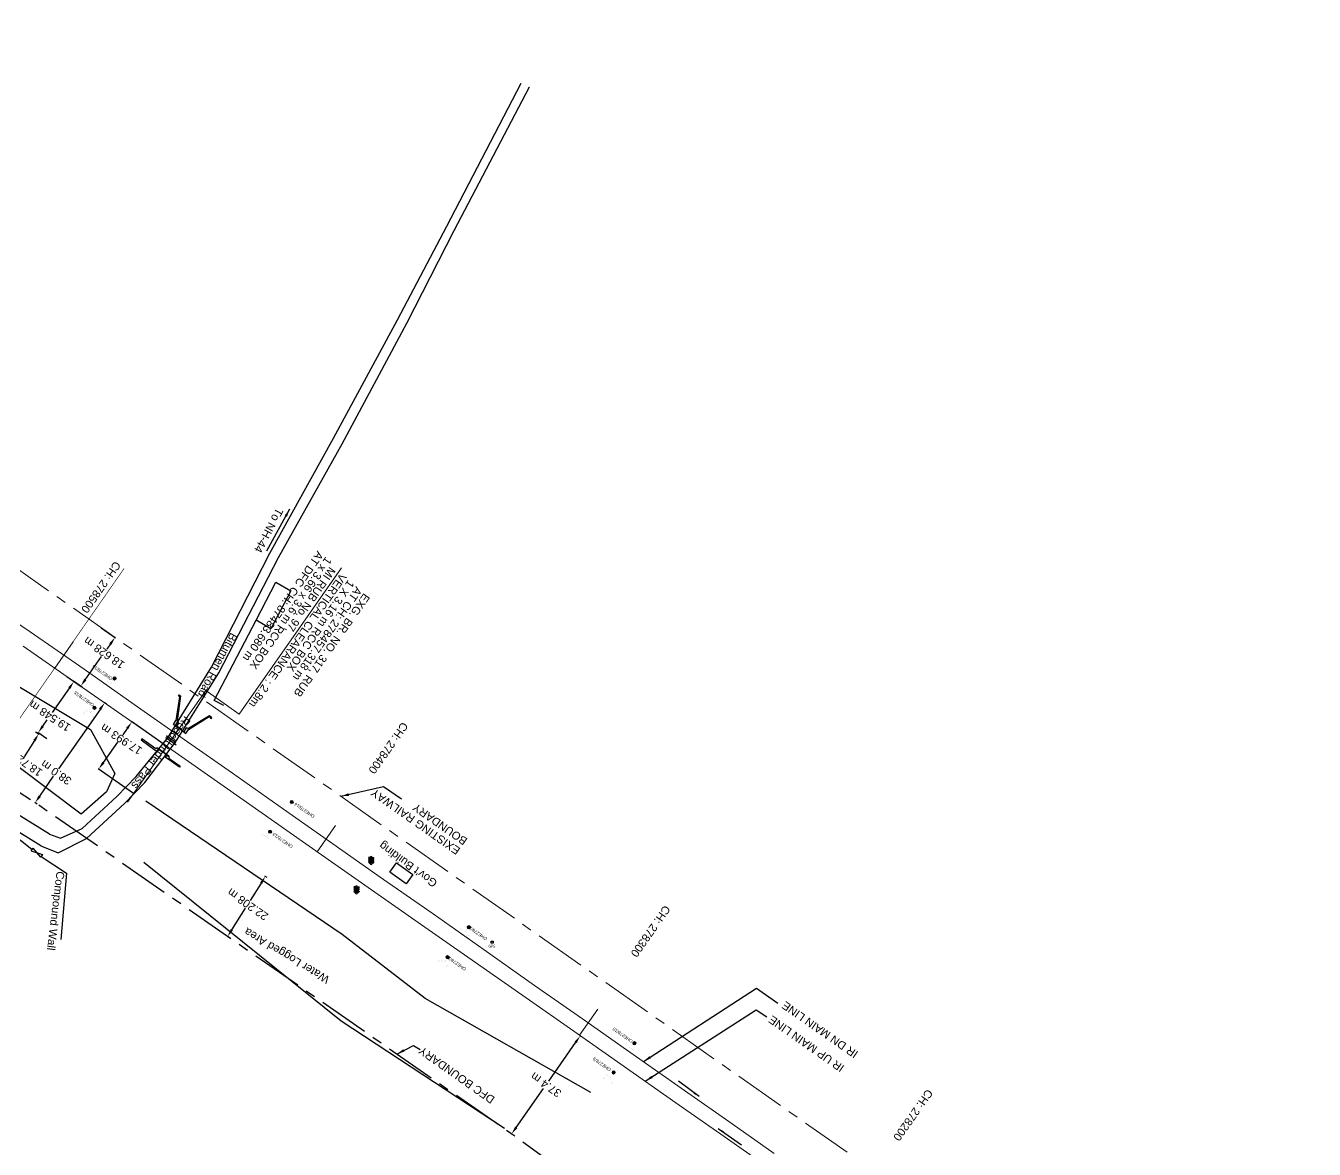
# Model space of a CAD drawing. Header units: metres. Extents: x 646303 to 662875, y 3366650 to 3378730.
# Drawn here: x 662169.5 to 662571.8, y 3367010.6 to 3367361.3 of the extents above; entities that cross this region are included whole.
import ezdxf
from ezdxf.enums import TextEntityAlignment as Align

# ---------------------------------------------------------------- set-up
doc = ezdxf.new("R2010")
doc.units = ezdxf.units.M
doc.header["$MEASUREMENT"] = 0
doc.header["$PDMODE"] = 3
doc.header["$PDSIZE"] = 0.5
doc.linetypes.add('CENTER', pattern=[50.8, 31.75, -6.35, 6.35, -6.35])
doc.linetypes.add('PHANTOM2', pattern=[1.25, 0.625, -0.125, 0.125, -0.125, 0.125, -0.125])
for name, color, linetype, lineweight in [('BOUNDARY DIMENTION', 10, 'Continuous', 0), ('Existing Chainage', 7, 'Continuous', 0), ('Existing IR Track', 143, 'Continuous', 0), ('Existing Railway Boundary', 7, 'CENTER', 0), ('flow direction', 7, 'Continuous', 0), ('LC DETAILS IN PLAN', 7, 'Continuous', 0), ('OHE MAST', 8, 'Continuous', 0), ('OHE MAST TEXT', 8, 'Continuous', 0)]:
    doc.layers.add(name, color=color, linetype=linetype, lineweight=lineweight)
for name, color, linetype in [('COMMERCIAL_BLD_PUC', 251, 'Continuous'), ('COMPOUND_WALL', 251, 'Continuous'), ('DFCC Boundary', 6, 'CENTER'), ('Dimension', 10, 'Continuous'), ('Gate', 251, 'Continuous'), ('GOVT_BUILDING', 251, 'Continuous'), ('GPS', 251, 'Continuous'), ('MATCH LINE', 7, 'Continuous'), ('PIER_OR_ABUTMENT', 7, 'Continuous'), ('Side Details', 251, 'Continuous'), ('SIGNAL_POST', 8, 'Continuous'), ('SUB_ROAD_EDGE', 34, 'Continuous'), ('TOPO_GATE', 251, 'Continuous'), ('TOPO_TEXT', 251, 'Continuous'), ('WATER_LOGGED_AREA', 5, 'Continuous'), ('WING_WALL', 7, 'Continuous')]:
    doc.layers.add(name, color=color, linetype=linetype)
doc.styles.get("Standard").update_dxf_attribs({"font": 'arial.ttf'})
doc.styles.add('street name', font='tahoma.ttf', dxfattribs={"height": 2})
doc.styles.add('Style-Arial', font='arial.ttf')
doc.dimstyles.new('DIM', dxfattribs={"dimtxt": 2.5, "dimasz": 2.5, "dimexe": 0.18, "dimexo": 0.0625, "dimgap": 0.09, "dimtad": 0, "dimtih": 1, "dimtoh": 1, "dimdec": 3, "dimzin": 0, "dimdsep": 46, "dimtxsty": 'Standard', "dimcen": 0.09, "dimadec": 0, "dimazin": 0, "dimtfac": 1, "dimtdec": 3, "dimtofl": 0, "dimtmove": 0, "dimatfit": 3, "dimfxl": 1, "dimtolj": 1, "dimtzin": 0, "dimarcsym": 0})
doc.dimstyles.new('ISO-25', dxfattribs={"dimtxt": 2.5, "dimasz": 2.5, "dimexe": 1.25, "dimexo": 0.625, "dimtad": 1, "dimtxsty": 'Standard', "dimcen": 2.5, "dimadec": 0, "dimazin": 0, "dimtfac": 1, "dimtmove": 0, "dimatfit": 3, "dimfxl": 1, "dimarcsym": 0})

# ---------------------------------------------------------------- blocks, each defined once
blk = doc.blocks.new('GT')
at = {"layer": 'Gate'}
for p, q in [((-0.5, -0.5), (-0.5, 0.5)), ((-0.5, 0.5), (0.5, -0.5)), ((0.5, 0.5), (0.5, -0.5))]:
    blk.add_line(p, q, dxfattribs=at)
blk.add_lwpolyline([(0.5, 0.5), (-0.5, -0.5)], dxfattribs=at)
blk = doc.blocks.new('SIG')
for color, points in [(1, [(-0.22, 0.42, 0.180295), (-0.01, 0.33, -0.00255), (0.01, 0.33, -0.00255), (0.02, 0.33, 0.180295), (0.23, 0.42, -0.002654), (0.25, 0.44, 0.184495), (0.33, 0.65, 1.000001), (-0.32, 0.65, 0.184495), (-0.24, 0.44, -0.002654)]), (2, [(0.23, -0.23, -0.002654), (0.25, -0.21, 0.184495), (0.33, 0.01, 1.000001), (-0.32, 0.01, 0.184495), (-0.24, -0.21, -0.002654), (-0.22, -0.23, 0.180295), (-0.01, -0.32, -0.00255), (0.01, -0.32, -0.00255), (0.02, -0.32, 0.180295)]), (3, [(0.23, -0.88, -0.002654), (0.25, -0.86, 0.184495), (0.33, -0.64, 1.000001), (-0.32, -0.64, 0.184495), (-0.24, -0.86, -0.002654), (-0.22, -0.88, 0.395599)])]:
    blk.add_hatch(color=color).paths.add_polyline_path(points)
for p, q in [((-0.31, 0.98), (-0.32, -0.9)), ((0.33, -0.9), (0.32, 0.98))]:
    blk.add_line(p, q)
for points in [[(-0.31, 0.98), (-0.81, 0.98, 0.198758), (-0.42, 0.41, 0.003814), (-0.31, 0.39, 0.003814)], [(-0.31, 0.33), (-0.81, 0.33, 0.198758), (-0.42, -0.23, 0.003727), (-0.32, -0.26, 0.003727)], [(0.32, 0.98), (0.82, 0.98, -0.198758), (0.44, 0.41, -0.003814), (0.32, 0.39, -0.003814)], [(0.32, 0.33), (0.82, 0.33, -0.198758), (0.44, -0.23, -0.003727), (0.33, -0.26, -0.003727)], [(-0.32, -0.32), (-0.81, -0.32, 0.198758), (-0.42, -0.88, 0.003639), (-0.32, -0.9)], [(0.33, -0.32), (0.82, -0.32, -0.198758), (0.44, -0.88, -0.003639), (0.33, -0.9)]]:
    blk.add_lwpolyline(points, format="xyb")
for centre, radius, start, end in [((0.01, 0.91), 0.324, 12.4049, 167.5951), ((0.01, 0.81), 0.357, 27.7578, 152.2422), ((0.01, -0.9), 0.324, 181.4572, 358.5428)]:
    blk.add_arc(centre, radius, start, end)
blk = doc.blocks.new('GPS')
at = {"const_width": 0.0279}
blk.add_lwpolyline([(0.56, -0.56), (-0.56, -0.56), (-0.56, 0.56), (0.56, 0.56)], close=True, dxfattribs=at)
blk.add_lwpolyline([(0.33, -0.33), (-0.33, -0.33), (-0.33, 0.33), (0.33, 0.33)], close=True)
at = {"style": 'street name'}
blk.add_text('GPS', height=0.868, dxfattribs=at).set_placement((-1.16, -1.69, -111.29))
blk = doc.blocks.new('OHE MAST')
h = blk.add_hatch(color=256)
edge = h.paths.add_edge_path()
edge.add_arc((0, 0), 0.514, 0, 360)
at = {"const_width": 0.01, "flags": 128}
for points in [[(1.5, 3.5), (1.5, 2), (-1.5, 2), (-1.5, 3.5)], [(0, 2), (0, 0)]]:
    blk.add_lwpolyline(points, dxfattribs=at)
blk.add_circle((0, 0), 0.514)
blk = doc.blocks.new('*D1574')
at = {"layer": 'Defpoints', "color": 0, "transparency": 16777216}
for p in [(662202.6, 3367144.02), (662213.52, 3367136.37), (662203.19, 3367121.64)]:
    blk.add_point(p, dxfattribs=at)
at = {"layer": 'Dimension', "color": 0, "lineweight": -2, "transparency": 16777216}
for p, q in [((662213.47, 3367136.41), (662202.45, 3367144.12)), ((662201.17, 3367141.97), (662199.75, 3367139.95)), ((662193.71, 3367131.33), (662198.18, 3367137.71)), ((662203.14, 3367121.67), (662192.13, 3367129.39))]:
    blk.add_line(p, q, dxfattribs=at)
at = {"layer": 'Dimension', "color": 0, "transparency": 16777216}
for points in [[(662200.82, 3367142.21), (662201.51, 3367141.73), (662202.6, 3367144.02)], [(662193.37, 3367131.57), (662194.05, 3367131.09), (662192.28, 3367129.28)]]:
    blk.add_solid(points, dxfattribs=at)
at = {"layer": 'Dimension', "color": 0, "lineweight": 0, "transparency": 16777216, "insert": (662199.34, 3367138.59), "char_height": 2.5, "attachment_point": 5, "rotation": 147}
blk.add_mtext('\\A1;17.993 m', dxfattribs=at)
blk = doc.blocks.new('*D1576')
at = {"layer": 'Defpoints', "color": 0, "transparency": 16777216}
for p in [(662184.52, 3367156.63), (662187.24, 3367154.73), (662176.07, 3367138.69)]:
    blk.add_point(p, dxfattribs=at)
at = {"layer": 'Dimension', "color": 0, "lineweight": -2, "transparency": 16777216}
for p, q in [((662187.19, 3367154.77), (662184.37, 3367156.73)), ((662183.09, 3367154.58), (662177.77, 3367146.94)), ((662174.77, 3367142.64), (662176.2, 3367144.69)), ((662176.01, 3367138.73), (662173.2, 3367140.69))]:
    blk.add_line(p, q, dxfattribs=at)
at = {"layer": 'Dimension', "color": 0, "transparency": 16777216}
for points in [[(662182.75, 3367154.81), (662183.43, 3367154.34), (662184.52, 3367156.63)], [(662174.43, 3367142.88), (662175.12, 3367142.4), (662173.34, 3367140.59)]]:
    blk.add_solid(points, dxfattribs=at)
at = {"layer": 'Dimension', "color": 0, "lineweight": 0, "transparency": 16777216, "insert": (662176.99, 3367145.82), "char_height": 2.5, "attachment_point": 5, "rotation": 147}
blk.add_mtext('\\A1;19.548 m', dxfattribs=at)
blk = doc.blocks.new('*D1735')
at = {"layer": 'Defpoints', "color": 0, "linetype": 'ByBlock', "ltscale": 0.5, "transparency": 16777216}
for p in [(662192.97, 3367173.44), (662197.35, 3367170.37), (662182.26, 3367158.21)]:
    blk.add_point(p, dxfattribs=at)
at = {"layer": 'Existing Railway Boundary', "color": 0, "linetype": 'ByBlock', "lineweight": -2, "ltscale": 0.5, "transparency": 16777216}
for p, q in [((662193.02, 3367173.41), (662197.5, 3367170.26)), ((662195.91, 3367168.32), (662194.75, 3367166.67)), ((662188.07, 3367157.17), (662193.18, 3367164.43)), ((662182.31, 3367158.17), (662186.78, 3367155.02))]:
    blk.add_line(p, q, dxfattribs=at)
at = {"layer": 'Existing Railway Boundary', "color": 0, "linetype": 'ByBlock', "ltscale": 0.5, "transparency": 16777216}
for points in [[(662195.57, 3367168.56), (662196.25, 3367168.08), (662197.35, 3367170.37)], [(662187.73, 3367157.41), (662188.41, 3367156.93), (662186.63, 3367155.13)]]:
    blk.add_solid(points, dxfattribs=at)
at = {"layer": 'Existing Railway Boundary', "color": 0, "linetype": 'ByBlock', "ltscale": 0.5, "transparency": 16777216, "insert": (662193.96, 3367165.55), "char_height": 2.5, "attachment_point": 5, "rotation": 145}
blk.add_mtext('\\A1;18.628 m', dxfattribs=at)
blk = doc.blocks.new('*D1461')
at = {"layer": 'BOUNDARY DIMENTION', "color": 0, "lineweight": -2, "transparency": 16777216}
for p, q in [((662244.85, 3367095.44), (662244.16, 3367095.87)), ((662242.98, 3367093.66), (662239.54, 3367088.19)), ((662233.82, 3367079.1), (662238.08, 3367085.88)), ((662233.03, 3367076.64), (662232.33, 3367077.07))]:
    blk.add_line(p, q, dxfattribs=at)
at = {"layer": 'BOUNDARY DIMENTION', "color": 0, "transparency": 16777216}
for points in [[(662242.62, 3367093.88), (662243.33, 3367093.44), (662244.31, 3367095.78)], [(662233.46, 3367079.32), (662234.17, 3367078.87), (662232.49, 3367076.98)]]:
    blk.add_solid(points, dxfattribs=at)
at = {"layer": 'Defpoints', "color": 0, "linetype": 'Continuous', "ltscale": 0.5, "transparency": 16777216}
for p in [(647418.1, 3377902.15), (647420.31, 3377900.52), (647398.68, 3377871.33)]:
    blk.add_point(p, dxfattribs=at)
at = {"layer": 'Defpoints', "color": 0, "transparency": 16777216}
for p in [(662244.31, 3367095.78), (662244.9, 3367095.41), (662233.08, 3367076.61)]:
    blk.add_point(p, dxfattribs=at)
at = {"layer": 'DFCC Boundary', "color": 0, "linetype": 'Continuous', "lineweight": -2, "ltscale": 0.5, "transparency": 16777216}
for p, q in [((647416.61, 3377900.14), (647413.17, 3377895.5)), ((647420.26, 3377900.55), (647417.96, 3377902.26)), ((647397.96, 3377874.97), (647411.54, 3377893.3)), ((647398.63, 3377871.36), (647396.32, 3377873.07))]:
    blk.add_line(p, q, dxfattribs=at)
at = {"layer": 'DFCC Boundary', "color": 0, "linetype": 'Continuous', "ltscale": 0.5, "transparency": 16777216}
for points in [[(647416.28, 3377900.39), (647416.95, 3377899.9), (647418.1, 3377902.15)], [(647397.62, 3377875.22), (647398.29, 3377874.72), (647396.47, 3377872.96)]]:
    blk.add_solid(points, dxfattribs=at)
at = {"layer": 'BOUNDARY DIMENTION', "color": 0, "transparency": 16777216, "insert": (662238.81, 3367087.03), "char_height": 2.5, "attachment_point": 5, "rotation": 145}
blk.add_mtext('\\A1;22.208 m', dxfattribs=at)
at = {"layer": 'DFCC Boundary', "color": 0, "linetype": 'Continuous', "ltscale": 0.5, "transparency": 16777216, "insert": (647412.36, 3377894.4), "char_height": 2.5, "attachment_point": 5, "rotation": 145}
blk.add_mtext('\\A1;36.332 m', dxfattribs=at)
blk = doc.blocks.new('*D1462')
at = {"layer": 'BOUNDARY DIMENTION', "color": 0, "lineweight": -2, "transparency": 16777216}
for p, q in [((662549.11, 3366886.35), (662541.43, 3366875.79)), ((662551.8, 3366887.49), (662550.44, 3366888.48)), ((662534.84, 3366866.73), (662539.82, 3366873.58)), ((662534.58, 3366863.83), (662533.22, 3366864.82))]:
    blk.add_line(p, q, dxfattribs=at)
at = {"layer": 'BOUNDARY DIMENTION', "color": 0, "transparency": 16777216}
for points in [[(662548.78, 3366886.6), (662549.45, 3366886.11), (662550.58, 3366888.38)], [(662534.5, 3366866.98), (662535.18, 3366866.49), (662533.37, 3366864.71)]]:
    blk.add_solid(points, dxfattribs=at)
at = {"layer": 'Defpoints', "color": 0, "linetype": 'Continuous', "ltscale": 0.5, "transparency": 16777216}
for p in [(647247.45, 3378028.49), (647249.19, 3378027.21), (647225.93, 3377999.21)]:
    blk.add_point(p, dxfattribs=at)
at = {"layer": 'Defpoints', "color": 0, "transparency": 16777216}
for p in [(662551.85, 3366887.45), (662533.37, 3366864.71), (662534.63, 3366863.79)]:
    blk.add_point(p, dxfattribs=at)
at = {"layer": 'DFCC Boundary', "color": 0, "linetype": 'Continuous', "lineweight": -2, "ltscale": 0.5, "transparency": 16777216}
for p, q in [((647247.5, 3378028.45), (647249.34, 3378027.1)), ((647247.71, 3378025.19), (647242.02, 3378017.45)), ((647229.16, 3377999.94), (647240.4, 3378015.24)), ((647225.98, 3377999.17), (647227.82, 3377997.82))]:
    blk.add_line(p, q, dxfattribs=at)
at = {"layer": 'DFCC Boundary', "color": 0, "linetype": 'Continuous', "ltscale": 0.5, "transparency": 16777216}
for points in [[(647247.37, 3378025.44), (647248.05, 3378024.94), (647249.19, 3378027.21)], [(647228.82, 3378000.19), (647229.49, 3377999.7), (647227.68, 3377997.93)]]:
    blk.add_solid(points, dxfattribs=at)
at = {"layer": 'BOUNDARY DIMENTION', "color": 0, "transparency": 16777216, "insert": (662540.62, 3366874.68), "char_height": 2.5, "attachment_point": 5, "rotation": 145}
blk.add_mtext('\\A1;29.264 m', dxfattribs=at)
at = {"layer": 'DFCC Boundary', "color": 0, "linetype": 'Continuous', "ltscale": 0.5, "transparency": 16777216, "insert": (647241.21, 3378016.35), "char_height": 2.5, "attachment_point": 5, "rotation": 145}
blk.add_mtext('\\A1;36.332 m', dxfattribs=at)
blk = doc.blocks.new('*D1463')
at = {"layer": 'BOUNDARY DIMENTION', "color": 0, "lineweight": -2, "transparency": 16777216}
for p, q in [((662172.51, 3367140.93), (662173.68, 3367140.19)), ((662172.2, 3367138.17), (662169.01, 3367133.1)), ((662164.89, 3367126.55), (662167.55, 3367130.78)), ((662162.55, 3367125.07), (662163.71, 3367124.34))]:
    blk.add_line(p, q, dxfattribs=at)
at = {"layer": 'BOUNDARY DIMENTION', "color": 0, "transparency": 16777216}
for points in [[(662171.85, 3367138.39), (662172.55, 3367137.95), (662173.53, 3367140.29)], [(662164.54, 3367126.77), (662165.24, 3367126.33), (662163.56, 3367124.44)]]:
    blk.add_solid(points, dxfattribs=at)
at = {"layer": 'Defpoints', "color": 0, "linetype": 'Continuous', "ltscale": 0.5, "transparency": 16777216}
for p in [(647211.24, 3378055.28), (647211.52, 3378055.08), (647189.88, 3378025.9)]:
    blk.add_point(p, dxfattribs=at)
at = {"layer": 'Defpoints', "color": 0, "transparency": 16777216}
for p in [(662172.46, 3367140.96), (662173.53, 3367140.29), (662162.49, 3367125.11)]:
    blk.add_point(p, dxfattribs=at)
at = {"layer": 'DFCC Boundary', "color": 0, "linetype": 'Continuous', "lineweight": -2, "ltscale": 0.5, "transparency": 16777216}
for p, q in [((647211.47, 3378055.12), (647211.1, 3378055.39)), ((647209.75, 3378053.28), (647208.18, 3378051.16)), ((647191.09, 3378028.11), (647206.55, 3378048.96)), ((647189.83, 3378025.93), (647189.46, 3378026.21))]:
    blk.add_line(p, q, dxfattribs=at)
at = {"layer": 'DFCC Boundary', "color": 0, "linetype": 'Continuous', "ltscale": 0.5, "transparency": 16777216}
for points in [[(647209.42, 3378053.52), (647210.09, 3378053.03), (647211.24, 3378055.28)], [(647190.76, 3378028.36), (647191.43, 3378027.86), (647189.6, 3378026.1)]]:
    blk.add_solid(points, dxfattribs=at)
at = {"layer": 'BOUNDARY DIMENTION', "color": 0, "transparency": 16777216, "insert": (662168.28, 3367131.94), "char_height": 2.5, "attachment_point": 5, "rotation": 145}
blk.add_mtext('\\A1;18.726 m', dxfattribs=at)
at = {"layer": 'DFCC Boundary', "color": 0, "linetype": 'Continuous', "ltscale": 0.5, "transparency": 16777216, "insert": (647207.37, 3378050.06), "char_height": 2.5, "attachment_point": 5, "rotation": 145}
blk.add_mtext('\\A1;36.332 m', dxfattribs=at)
blk = doc.blocks.new('*D1907')
at = {"layer": 'Defpoints', "color": 0, "linetype": 'Continuous', "ltscale": 0.5, "transparency": 16777216}
for p in [(662194.11, 3367149.95), (662194.79, 3367149.47), (662173.09, 3367118.3)]:
    blk.add_point(p, dxfattribs=at)
at = {"layer": 'DFCC Boundary', "color": 0, "linetype": 'Continuous', "lineweight": -2, "ltscale": 0.5, "transparency": 16777216}
for p, q in [((662192.68, 3367147.89), (662179.75, 3367129.32)), ((662194.74, 3367149.5), (662193.96, 3367150.05)), ((662173.83, 3367120.83), (662178.19, 3367127.08)), ((662173.04, 3367118.33), (662172.26, 3367118.88))]:
    blk.add_line(p, q, dxfattribs=at)
at = {"layer": 'DFCC Boundary', "color": 0, "linetype": 'Continuous', "ltscale": 0.5, "transparency": 16777216}
for points in [[(662192.34, 3367148.13), (662193.02, 3367147.66), (662194.11, 3367149.95)], [(662173.49, 3367121.06), (662174.18, 3367120.59), (662172.41, 3367118.77)]]:
    blk.add_solid(points, dxfattribs=at)
at = {"layer": 'DFCC Boundary', "color": 0, "linetype": 'Continuous', "ltscale": 0.5, "transparency": 16777216, "insert": (662178.97, 3367128.2), "char_height": 2.5, "attachment_point": 5, "rotation": 145}
blk.add_mtext('\\A1;38.0 m', dxfattribs=at)
blk = doc.blocks.new('*D1899')
at = {"layer": 'Defpoints', "color": 0, "linetype": 'Continuous', "ltscale": 0.5, "transparency": 16777216}
for p in [(662342.41, 3367046.17), (662342.63, 3367046.01), (662320.97, 3367015.52)]:
    blk.add_point(p, dxfattribs=at)
at = {"layer": 'DFCC Boundary', "color": 0, "linetype": 'Continuous', "lineweight": -2, "ltscale": 0.5, "transparency": 16777216}
for p, q in [((662341.2, 3367043.96), (662332.71, 3367031.82)), ((662342.46, 3367046.13), (662342.78, 3367045.91)), ((662322.63, 3367017.41), (662331.14, 3367029.58)), ((662321.02, 3367015.49), (662321.34, 3367015.26))]:
    blk.add_line(p, q, dxfattribs=at)
at = {"layer": 'DFCC Boundary', "color": 0, "linetype": 'Continuous', "ltscale": 0.5, "transparency": 16777216}
for points in [[(662340.86, 3367044.2), (662341.54, 3367043.72), (662342.63, 3367046.01)], [(662322.29, 3367017.65), (662322.97, 3367017.17), (662321.2, 3367015.36)]]:
    blk.add_solid(points, dxfattribs=at)
at = {"layer": 'DFCC Boundary', "color": 0, "linetype": 'Continuous', "ltscale": 0.5, "transparency": 16777216, "insert": (662331.93, 3367030.7), "char_height": 2.5, "attachment_point": 5, "rotation": 145}
blk.add_mtext('\\A1;37.4 m', dxfattribs=at)

msp = doc.modelspace()

# ---------------------------------------------------------------- linework, layer by layer
at = {"layer": 'COMMERCIAL_BLD_PUC', "linetype": 'Continuous'}
msp.add_polyline3d([(662245.992, 3367173.1, 267.492), (662241.42, 3367175.718, 266.739), (662247.61, 3367187.606, 266.306), (662252.2285, 3367184.9614, 266.306)], close=True, dxfattribs=at)
at = {"layer": 'COMPOUND_WALL', "linetype": 'Continuous'}
for points in [[(662231.308, 3367149.096, 268.747), (662228.335, 3367150.679, 267.85), (662241.419, 3367175.715, 266.739)], [(662149.009, 3367085.223, 267.091), (662167.768, 3367107.135, 267.537), (662171.466, 3367104.167, 267.284)], [(662174.332, 3367101.96, 267.263), (662182.206, 3367096.749, 267.131), (662180.408, 3367076.025, 266.904)]]:
    msp.add_polyline3d(points, dxfattribs=at)
at = {"layer": 'DFCC Boundary', "ltscale": 0.5, "flags": 128}
msp.add_lwpolyline([(662565.6431, 3366842.0459), (662548.217, 3366854.2838), (662532.9064, 3366864.9999), (662517.5595, 3366875.7415), (662503.9915, 3366885.2805), (662490.4749, 3366894.7833), (662474.3945, 3366906.0736), (662458.24, 3366917.4159), (662441.4584, 3366929.1606), (662424.5366, 3366941.0035), (662407.7649, 3366952.7786), (662401.9048, 3366956.8928), (662320.9687, 3367015.5234), (662173.0911, 3367118.297), (662018.0169, 3367217.942), (662022.9408, 3367225.2355), (661945.6773, 3367280.5926), (661744.5178, 3367412.7853), (661728.4159, 3367389.8783), (661409.5023, 3367613.7762), (661431.3001, 3367645.1669), (661427.7408, 3367647.6718), (661418.8583, 3367653.9104), (661409.9095, 3367660.1956), (661395.2505, 3367670.5394), (661384.8196, 3367677.9127), (661375.1078, 3367684.7268), (661367.5374, 3367690.0517), (661358.0886, 3367696.6907), (661348.6239, 3367703.3322), (661344.5162, 3367706.2202), (661344.9668, 3367706.8618), (661335.3627, 3367713.6144), (661327.3851, 3367719.2077), (661318.2791, 3367725.5812), (661309.8813, 3367731.4842), (661284.4315, 3367749.4044), (661267.3402, 3367761.4491), (661243.4783, 3367778.4888), (661216.7453, 3367741.0546), (661213.241, 3367743.5572), (661195.5836, 3367756.6071), (661177.9702, 3367769.626), (661156.4467, 3367785.8356), (661148.0607, 3367792.1995), (661133.6905, 3367803.0041), (661119.5191, 3367813.6733), (661105.6946, 3367823.9215), (661093.9054, 3367832.6241), (661077.5228, 3367844.5054), (661061.2799, 3367856.285), (661045.32, 3367867.5775), (661029.0726, 3367879.0734), (661013.2584, 3367890.1762), (660997.2782, 3367901.3956), (660980.9788, 3367912.8451), (660964.6327, 3367924.3276), (660947.3461, 3367936.4864), (660930.1333, 3367948.5934), (660912.5707, 3367960.9093), (660894.9306, 3367973.2796), (660877.6422, 3367985.4277), (660860.2634, 3367997.6393), (660842.9781, 3368009.8166), (660825.4983, 3368022.131), (660811.339, 3368032.2028), (660797.4119, 3368042.1094), (660782.5128, 3368052.5993), (660767.4808, 3368063.1827), (660751.0012, 3368074.7254), (660734.3125, 3368086.4147), (660719.3275, 3368096.9585), (660704.3795, 3368107.4761), (660688.7093, 3368118.477), (660672.9397, 3368129.5475), (660655.797, 3368141.5941), (660638.5652, 3368153.7032), (660622.8618, 3368164.7374), (660607.1396, 3368175.7847), (660591.9852, 3368186.3839), (660576.7315, 3368197.0526), (660560.3095, 3368208.6108), (660544.116, 3368220.0082), (660528.3397, 3368231.0748), (660512.5414, 3368242.1568), (660497.4509, 3368252.7533), (660482.4222, 3368263.3065), (660466.968, 3368274.1704), (660451.6169, 3368284.9618), (660435.5277, 3368296.2674), (660419.4587, 3368307.5588), (660403.2343, 3368318.9753), (660387.0692, 3368330.3501), (660371.9016, 3368340.9863), (660362.0092, 3368347.9233), (660341.7308, 3368362.192), (660326.8725, 3368372.6492), (660312.0627, 3368383.0453), (660297.0115, 3368393.6109), (660281.2321, 3368404.7091), (660265.4328, 3368415.8212), (660253.8818, 3368423.9326), (660242.0763, 3368432.2231), (660226.6332, 3368443.1155), (660211.0272, 3368454.1226), (660195.2302, 3368465.2236), (660179.3654, 3368476.3723), (660162.5154, 3368488.1794), (660145.4635, 3368500.1281), (660129.3603, 3368511.4565), (660113.1961, 3368522.8278), (660097.2382, 3368534.0507), (660081.2523, 3368545.2932), (660064.458, 3368557.1251), (660047.7677, 3368568.8837), (660032.4691, 3368579.6352), (660017.2758, 3368590.3126), (660000.1632, 3368602.3052), (659983.0731, 3368614.282), (659967.2319, 3368625.4031), (659951.3427, 3368636.5582), (659932.0647, 3368650.1756), (659913.1258, 3368663.5536), (659898.2493, 3368674.0163), (659881.7667, 3368685.6055), (659866.0047, 3368696.7435), (659850.3373, 3368707.8146), (659834.6333, 3368718.8575), (659818.6461, 3368730.0995), (659804.3398, 3368740.181), (659789.9481, 3368750.3227), (659772.9194, 3368762.3136), (659755.8766, 3368774.3145), (659741.0752, 3368784.7603), (659726.3396, 3368795.1596), (659712.011, 3368805.2432), (659697.6029, 3368815.3827), (659684.3535, 3368824.7302), (659671.1528, 3368834.0432), (659654.2885, 3368845.8933), (659636.8714, 3368858.1319), (659622.1467, 3368868.7872), (659608.2832, 3368878.8192), (659592.7424, 3368889.7844), (659576.9096, 3368900.9551), (659562.5868, 3368911.0537), (659553.5917, 3368917.3959), (659534.7433, 3368930.6917), (659521.2685, 3368940.2021), (659508.0292, 3368949.5538), (659494.8098, 3368958.8914), (659481.3273, 3368968.4018), (659467.9498, 3368977.8382), (659454.4923, 3368987.2582), (659440.7837, 3368996.854), (659425.5597, 3369007.614), (659410.0492, 3369018.5753), (659397.5675, 3369027.3641), (659384.5623, 3369036.5214), (659370.5054, 3369046.4276), (659356.4132, 3369056.3585), (659342.3201, 3369066.3092), (659331.8447, 3369073.7055), (659314.7098, 3369085.825), (659301.2296, 3369095.3614), (659287.1805, 3369105.2924), (659273.0852, 3369115.2561), (659259.8762, 3369124.5882), (659246.575, 3369133.9855), (659233.3676, 3369143.319), (659220.1207, 3369152.6803), (659206.3404, 3369162.3938), (659192.4106, 3369172.2127), (659178.3672, 3369182.1367), (659164.3785, 3369192.022), (659162.9385, 3369193.0388), (659183.6795, 3369222.4635), (659172.119, 3369230.6258), (659159.1298, 3369239.7969), (659148.6068, 3369247.2055), (659138.0069, 3369254.6684), (659119.1994, 3369267.9214), (659100.365, 3369281.1933), (659085.533, 3369291.6533), (659070.676, 3369302.1309), (659061.4534, 3369308.6334), (659052.1019, 3369315.2268), (659038.8969, 3369324.5617), (659025.7603, 3369333.8483), (659012.2746, 3369343.3047), (659000.2935, 3369351.7058), (658985.7542, 3369361.9126), (658972.701, 3369371.0824), (658959.9309, 3369380.1093), (658947.2513, 3369389.0721), (658932.3759, 3369399.5827), (658921.8345, 3369407.031), (658905.9406, 3369418.2511), (658894.3687, 3369426.4196), (658881.1048, 3369435.7663), (658867.8714, 3369445.0915), (658853.3089, 3369455.3761), (658838.9326, 3369465.5292), (658823.5657, 3369476.1988), (658807.8953, 3369487.0791), (658792.9935, 3369497.6726), (658789.1301, 3369500.4191), (658764.5252, 3369517.7675), (658750.6615, 3369527.5465), (658735.8772, 3369537.9899), (658721.0329, 3369548.4756), (658706.8044, 3369558.4963), (658692.4812, 3369568.5836), (658679.0099, 3369578.0951), (658665.5152, 3369587.6232), (658651.2818, 3369597.6569), (658636.9905, 3369607.7316), (658622.1701, 3369618.1873), (658607.4224, 3369628.5918), (658593.6263, 3369638.3112), (658579.8399, 3369648.0238), (658566.1309, 3369657.6871), (658552.3621, 3369667.3926), (658537.8692, 3369677.626), (658523.3279, 3369687.8934), (658509.6438, 3369697.5459), (658495.8531, 3369707.2734), (658481.9269, 3369717.1048), (658467.9459, 3369726.9748), (658454.4251, 3369736.5125), (658440.9599, 3369746.011), (658427.1565, 3369755.7285), (658413.3787, 3369765.428), (658398.646, 3369775.8103), (658383.9067, 3369786.1972), (658371.4552, 3369794.9743), (658359.0483, 3369803.72), (658345.546, 3369813.2195), (658332.0048, 3369822.7464), (658318.5168, 3369832.2514), (658305.0219, 3369841.7615), (658291.2617, 3369851.4373), (658277.4987, 3369861.115), (658264.1625, 3369870.4871), (658250.7424, 3369879.918), (658237.5823, 3369889.1736), (658224.3865, 3369898.4543), (658209.4318, 3369909.0033), (658194.5636, 3369919.4914), (658180.151, 3369929.6325), (658165.7287, 3369939.7804), (658156.9292, 3369945.9856), (658133.9487, 3369962.1448), (658109.9616, 3369979.0407), (658086.1386, 3369995.8212), (658069.4823, 3370007.553), (658052.6981, 3370019.3752), (658033.9581, 3370032.6043), (658015.0826, 3370045.9289), (657994.939, 3370060.1316), (657974.6985, 3370074.4026), (657960.2252, 3370084.5842), (657945.643, 3370094.8424), (657928.629, 3370106.7917), (657911.5911, 3370118.7415), (657890.9691, 3370133.2895), (657870.7134, 3370147.5792), (657850.3966, 3370161.8284), (657830.1146, 3370176.0529), (657812.1714, 3370188.7253), (657794.2418, 3370201.388), (657775.9501, 3370214.2546), (657757.6685, 3370227.1142), (657736.4935, 3370242.019), (657715.8063, 3370256.5806), (657697.09, 3370269.7238), (657676.8418, 3370283.9453), (657670.0518, 3370288.7482), (657661.5164, 3370294.7857), (657642.367, 3370308.2307), (657623.1765, 3370321.7045), (657605.0199, 3370334.4839), (657586.8248, 3370347.2905), (657568.2781, 3370360.3555), (657549.69, 3370373.4497), (657534.1551, 3370384.3835), (657518.595, 3370395.335), (657503.5822, 3370405.9238), (657488.6113, 3370416.483), (657477.4694, 3370424.3177), (657456.7199, 3370394.899), (657452.1854, 3370398.0875), (657436.4649, 3370409.1418), (657420.2829, 3370420.542), (657404.1975, 3370431.8742), (657387.5582, 3370443.5761), (657370.8643, 3370455.3165), (657356.3586, 3370465.5498), (657342.0257, 3370475.6612), (657334.1018, 3370481.2282), (657342.1648, 3370492.6732), (657327.3432, 3370503.0861), (657304.5869, 3370519.0736), (657286.4992, 3370531.7939), (657268.5013, 3370544.451), (657251.4778, 3370556.4153), (657234.5183, 3370568.3346), (657219.7856, 3370578.7204), (657205.1604, 3370589.0304), (657189.9505, 3370599.7163), (657174.7446, 3370610.3994), (657157.229, 3370622.7139), (657139.8436, 3370634.9368), (657122.2775, 3370647.282), (657104.8724, 3370659.514), (657088.6726, 3370670.9041), (657072.3463, 3370682.3832), (657052.4463, 3370696.3561), (657032.2468, 3370710.5392), (657017.2111, 3370721.1335), (657002.3465, 3370731.6074), (656985.5169, 3370743.3847), (656968.6279, 3370755.2036), (656952.6202, 3370766.4469), (656936.5129, 3370777.7603), (656917.7376, 3370790.961), (656898.7021, 3370804.3447), (656880.5471, 3370817.1216), (656862.3859, 3370829.9029), (656845.3825, 3370841.8619), (656828.6857, 3370853.6052), (656810.2968, 3370866.5434), (656792.0928, 3370879.3517), (656770.106, 3370894.8035), (656748.097, 3370910.271), (656728.4902, 3370924.0664), (656709.0221, 3370937.7643), (656692.8289, 3370949.1481), (656676.4723, 3370960.6469), (656657.4402, 3370974.0598), (656638.281, 3370987.5622), (656621.3401, 3370999.4861), (656604.5392, 3371011.3113), (656585.7485, 3371024.5046), (656566.9099, 3371037.7317), (656537.298, 3371058.585), (656532.701, 3371052.0376), (656368.7794, 3371159.4659), (656280.7288, 3371198.5806), (656189.7218, 3371230.5142), (656096.9021, 3371265.9123), (656004.8733, 3371310.8246), (655917.3616, 3371369.3401), (655838.0052, 3371438.656), (655768.8371, 3371518.5854), (655712.6719, 3371608.6179), (655647.9895, 3371736.3311)], dxfattribs=at)
at = {"layer": 'Existing Chainage', "color": 0, "linetype": 'Continuous', "lineweight": 13, "flags": 128}
for points in [[(662184.2399, 3367169.0123), (662178.522, 3367160.8083)], [(662266.1789, 3367111.6209), (662260.4291, 3367103.4392)], [(662348.1379, 3367054.3641), (662342.406, 3367046.1698)]]:
    msp.add_lwpolyline(points, dxfattribs=at)
at = {"layer": 'Existing IR Track', "flags": 128}
for points in [[(662163.3781, 3367177.2445), (662170.8941, 3367172.1063), (662187.6697, 3367160.4205), (662203.3775, 3367149.4776), (662218.9493, 3367138.537), (662234.0094, 3367127.956), (662249.9395, 3367116.7584), (662265.372, 3367105.9105), (662281.2364, 3367094.8278), (662296.6899, 3367084.0319), (662312.6648, 3367072.803), (662328.3973, 3367061.7446), (662343.3611, 3367051.2529), (662357.0478, 3367041.6568), (662375.1926, 3367028.9197), (662390.0381, 3367018.4942), (662403.1722, 3367009.2784)], [(662168.6598, 3367167.6813), (662184.842, 3367156.4035), (662200.8799, 3367145.2256), (662216.1331, 3367134.5376), (662231.4071, 3367123.835), (662247.1382, 3367112.7796), (662262.8534, 3367101.7354), (662278.4487, 3367090.8673), (662294.1183, 3367079.9474), (662309.9163, 3367068.8966), (662325.7656, 3367057.8098), (662340.6487, 3367047.3991), (662355.3207, 3367037.136), (662372.5097, 3367025.0967), (662387.6022, 3367014.5304), (662400.5149, 3367005.4927)]]:
    msp.add_lwpolyline(points, dxfattribs=at)
at = {"layer": 'Existing Railway Boundary', "ltscale": 0.5, "flags": 128}
msp.add_lwpolyline([(661261.7916, 3367825.2642), (661281.9673, 3367853.5492), (661519.2212, 3367686.6915), (661517.7393, 3367684.5844), (661729.3129, 3367535.7068), (661750.7414, 3367567.33), (661814.6324, 3367522.9577), (661775.683, 3367466.875), (662571.8498, 3366907.0218), (662566.349, 3366899.4337)], dxfattribs=at)
at = {"layer": 'GOVT_BUILDING', "linetype": 'Continuous'}
msp.add_polyline3d([(662290.304, 3367096.319, 269.645), (662288.26, 3367093.412, 269.051), (662283.137, 3367097.044, 269.634), (662285.2094, 3367099.9913, 269.634)], close=True, dxfattribs=at)
at = {"layer": 'LC DETAILS IN PLAN', "linetype": 'Continuous', "lineweight": 0, "flags": 128}
msp.add_lwpolyline([(662268.1056, 3367192.1212), (662236.1053, 3367146.4524), (662225.6927, 3367153.7485), (662201.2804, 3367118.9089)], dxfattribs=at)
at = {"layer": 'MATCH LINE', "linetype": 'PHANTOM2', "ltscale": 15, "const_width": 0.2}
msp.add_lwpolyline([(662200.1826, 3367191.8867), (662128.8818, 3367089.585)], dxfattribs=at)
at = {"layer": 'PIER_OR_ABUTMENT', "linetype": 'Continuous'}
for points in [[(662216.353, 3367136.784, 270.085), (662213.202, 3367139.001, 270.116), (662213.28, 3367139.074, 270.118), (662216.4311, 3367136.8569, 270.118)], [(662216.312, 3367137.524, 269.994), (662213.464, 3367139.537, 269.986), (662213.528, 3367139.623, 269.951), (662216.376, 3367137.61, 269.951)], [(662218.756, 3367140.888, 269.983), (662216.285, 3367142.625, 269.979), (662216.364, 3367142.726, 269.953), (662218.835, 3367140.989, 269.953)], [(662210.868, 3367135.582, 270.157), (662210.924, 3367135.684, 270.158), (662214.113, 3367133.424, 270.128), (662214.057, 3367133.322, 270.128)]]:
    msp.add_polyline3d(points, close=True, dxfattribs=at)
at = {"layer": 'SUB_ROAD_EDGE', "linetype": 'Continuous'}
for points in [[(662176.841, 3367108.946, 266.538), (662158.154, 3367120.512, 266.689), (662122.554, 3367145.527, 267.228), (662086.997, 3367170.811, 267.423), (662059.312, 3367193.422, 267.459), (662025.32, 3367221.029, 267.736), (661992.933, 3367242.991, 267.787), (661952.843, 3367265.573, 267.688), (661923.296, 3367282.787, 267.768), (661885.394, 3367308.14, 267.9), (661853.314, 3367329.6, 268.027), (661810.532, 3367358.333, 268.17), (661752.835, 3367399.2, 267.763), (661746.985, 3367401.864, 267.687), (661740.561, 3367401.649, 267.618), (661731.315, 3367399.696, 267.467), (661725.238, 3367399.993, 267.327), (661721.124, 3367401.244, 267.345), (661686.817, 3367423.462, 267.292), (661645.738, 3367450.623, 267.31), (661596.205, 3367481.922, 267.221), (661547.614, 3367509.425, 267.399), (661522.503, 3367521.18, 267.454)], [(662174.197, 3367105.331, 266.652), (662179.644, 3367103.159, 266.695), (662188.421, 3367107.555, 266.497), (662200.266, 3367118.508, 266.451), (662206.682, 3367125.042, 266.422), (662216.255, 3367137.666, 266.569), (662229.779, 3367159.326, 266.598), (662248.361, 3367195.341, 266.897), (662268.281, 3367230.758, 267.016), (662288.512, 3367268.448, 267.075), (662303.288, 3367297.433, 267.116), (662326.772, 3367342.248, 267.315)], [(662176.841, 3367108.946, 266.538), (662180.33, 3367107.662, 266.506), (662187.077, 3367110.691, 266.514), (662197.958, 3367120.717, 266.442), (662203.946, 3367126.988, 266.371), (662213.873, 3367138.994, 266.593), (662227.48, 3367161.11, 266.6), (662245.674, 3367196.679, 266.898), (662265.62, 3367232.524, 266.995), (662285.56, 3367269.565, 267.073), (662301.022, 3367298.807, 267.223), (662324.153, 3367343.375, 267.315)], [(662174.197, 3367105.331, 266.652), (662156, 3367116.586, 266.709), (662120.79, 3367142.695, 267.227), (662085.143, 3367167.83, 267.426), (662057.195, 3367191.129, 267.557), (662022.976, 3367218.362, 267.786), (662021.4957, 3367219.377, 267.7861)]]:
    msp.add_polyline3d(points, dxfattribs=at)
at = {"layer": 'WATER_LOGGED_AREA', "linetype": 'Continuous'}
msp.add_polyline3d([(661859.065, 3367343.421, 267.134), (661863.76, 3367349.206, 267.739), (661954.452, 3367288.272, 267.552), (662028.521, 3367242.398, 267.351), (662041.254, 3367231.323, 267.22), (662067.041, 3367214.178, 266.442), (662074.254, 3367204.517, 266.696), (662084.693, 3367200.013, 266.923), (662090.691, 3367200.3, 266.73), (662115.936, 3367185.82, 266.394), (662189.687, 3367141.663, 266.949), (662197.26, 3367127.913, 264.986), (662194.687, 3367122.195, 266.451), (662186.829, 3367115.15, 265.569), (662166.971, 3367130.021, 265.223), (662141.917, 3367141.157, 266.458), (662051.885, 3367202.857, 267.369), (662039.739, 3367220.627, 267.282), (662020.696, 3367236.094, 267.394), (661949.407, 3367281.286, 267.494)], close=True, dxfattribs=at)
for points in [[(662345.986, 3367028.295, 265.997), (662294.224, 3367057.679, 265.292), (662268.237, 3367077.628, 265.474), (662206.9497, 3367119.2716, 266.1779)], [(662206.352, 3367100.169, 266.786), (662268.013, 3367050.621, 266.049), (662318.954, 3367017.134, 265.864)]]:
    msp.add_polyline3d(points, dxfattribs=at)
at = {"layer": 'WING_WALL', "linetype": 'Continuous'}
for points in [[(662216.308, 3367142.705, 270.06), (662215.601, 3367143.207, 270.041), (662216.393, 3367144.39, 270.032), (662216.496, 3367144.395, 269.425), (662217.571, 3367151.775, 267.513), (662217.161, 3367152.367, 267.501), (662217.229, 3367152.484, 267.508), (662217.797, 3367152.091, 267.525), (662216.709, 3367144.337, 269.164), (662217.13, 3367143.884, 270.045)], [(662219.461, 3367140.399, 270.023), (662220.34, 3367141.669, 270.042), (662226.706, 3367145.686, 267.558), (662227.312, 3367145.004, 267.443), (662227.586, 3367145.295, 267.46), (662226.807, 3367145.929, 267.488), (662220.321, 3367141.899, 269.352), (662220.158, 3367141.976, 269.354), (662219.611, 3367142.099, 270.026), (662218.866, 3367140.94, 270.013)], [(662217.471, 3367129.87, 269.7), (662213.933, 3367132.389, 269.682), (662213.107, 3367132.906, 270.054), (662213.5208, 3367133.6539, 270.428), (662214.311, 3367133.125, 270.056), (662214.159, 3367132.702, 269.682), (662217.741, 3367130.166, 269.7)]]:
    msp.add_polyline3d(points, close=True, dxfattribs=at)
msp.add_polyline3d([(662210.588, 3367134.705, 270.009), (662211.098, 3367135.337, 270.017), (662210.416, 3367135.932, 270.005), (662210.114, 3367135.634, 269.713), (662205.762, 3367138.675, 269.721), (662205.516, 3367138.406, 269.721), (662209.86, 3367135.196, 269.999), (662210.588, 3367134.705, 270.009)], dxfattribs=at)

# ---------------------------------------------------------------- block references
at = {"layer": 'GPS'}
msp.add_blockref('GPS', (662315.141, 3367075.235, 269.653), dxfattribs=at)
at = {"layer": 'OHE MAST', "color": 2, "rotation": 143.3908318566117}
for p in [(662197.218, 3367157.554), (662190.903, 3367148.422), (662252.551, 3367118.986), (662245.776, 3367109.722), (662307.833, 3367079.907), (662301.215, 3367070.504), (662359.536, 3367043.675), (662359.536, 3367043.675), (662353.067, 3367034.563), (662353.067, 3367034.563)]:
    msp.add_blockref('OHE MAST', p, dxfattribs=at)
at = {"layer": 'SIGNAL_POST', "linetype": 'Continuous'}
for p in [(662277.326, 3367100.708, 269.629), (662272.772, 3367091.503, 269.7)]:
    msp.add_blockref('SIG', p, dxfattribs=at)
at = {"layer": 'TOPO_GATE', "xscale": 3.624098370562168, "zscale": 3.624098370562168, "rotation": 146}
msp.add_blockref('GT', (662172.96, 3367103.1445), dxfattribs=at)

# ---------------------------------------------------------------- texts
at = {"layer": 'DFCC Boundary', "linetype": 'Continuous', "ltscale": 5}
msp.add_text('DFC BOUNDARY', height=2.5, rotation=144.815395, dxfattribs=at).set_placement((662292.6172, 3367041.7572), align=Align.MIDDLE_RIGHT)
at = {"layer": 'Existing Chainage', "color": 0, "linetype": 'Continuous', "lineweight": 0, "char_height": 2.5, "attachment_point": 6, "line_spacing_factor": 0.6, "style": 'Style-Arial'}
for s, insert, rotation in [('CH: 278500', (662187.6293, 3367178.3923), 235.124794), ('CH: 278400', (662277.3376, 3367128.2238), 234.901772), ('CH: 278300', (662359.2602, 3367070.9914), 235.027125), ('CH: 278200', (662441.2157, 3367013.601), 234.928142)]:
    msp.add_mtext(s, dxfattribs=dict(at, insert=insert, rotation=rotation))
at = {"layer": 'Existing IR Track', "color": 7, "lineweight": 0}
for s, p in [('IR DN MAIN LINE', (662406.0427, 3367055.883)), ('IR UP MAIN LINE', (662401.891, 3367051.4391))]:
    msp.add_text(s, height=2.5, rotation=145, dxfattribs=at).set_placement(p, align=Align.MIDDLE_RIGHT)
at = {"layer": 'Existing Railway Boundary', "linetype": 'Continuous', "ltscale": 5}
for s, p in [('EXISTING RAILWAY', (662305.4101, 3367104.4011)), ('BOUNDARY', (662307.6185, 3367107.3941))]:
    msp.add_text(s, height=2.5, rotation=145, dxfattribs=at).set_placement(p)
at = {"layer": 'LC DETAILS IN PLAN', "color": 10}
for s, p in [('AT DFC CH: 87483.680 m', (662260.5603, 3367197.57)), ('1 x 3.66 x 3.6 m RCC BOX', (662263.196, 3367195.7617)), (' MI RUB No. 97,', (662264.9048, 3367193.3972))]:
    msp.add_text(s, height=2.5, rotation=235, dxfattribs=at).set_placement(p)
at = {"layer": 'LC DETAILS IN PLAN'}
for s, p in [('VERTICAL CLEARANCE : 2.8m ', (662267.7677, 3367190.6047)), ('1 X 3.16 m RCC BOX', (662270.2007, 3367188.5256)), ('AT CH: 278457.318 m', (662272.6336, 3367186.4465)), ('EXG. BR. NO. 317, RUB', (662275.0666, 3367184.3674))]:
    msp.add_text(s, height=2.5, rotation=235, dxfattribs=at).set_placement(p)
at = {"layer": 'OHE MAST TEXT'}
for s, p in [('OHE278/16', (662193.3765, 3367159.4279, 205.7121)), ('OHE278/15', (662187.6621, 3367151.215)), ('OHE278/14', (662256.5233, 3367116.3782)), ('OHE278/13', (662249.7167, 3367106.9876)), ('OHE278/12', (662310.4441, 3367078.1533)), ('OHE278/11', (662303.8261, 3367068.7503)), ('OHE278/10', (662355.8847, 3367046.2113)), ('OHE278/9', (662349.4157, 3367037.0993))]:
    msp.add_text(s, height=1, rotation=145, dxfattribs=at).set_placement(p, align=Align.MIDDLE_CENTER)
at = {"layer": 'Side Details'}
msp.add_text("Gov't Building", height=2.5, rotation=144.100313, dxfattribs=at).set_placement((662288.8467, 3367099.4534), align=Align.MIDDLE_CENTER)
at = {"layer": 'SUB_ROAD_EDGE', "color": 8, "linetype": 'Continuous'}
for s, p in [('To NH-44', (662247.7892, 3367211.0368)), ('Bitumen Road', (662233.492, 3367172.0567, 267.5729))]:
    msp.add_text(s, height=2.5, rotation=242, dxfattribs=at).set_placement(p)
at = {"layer": 'TOPO_TEXT'}
for s, rotation, p in [('Road Under Pass', 232.206258, (662219.149, 3367146.0287)), ('Compound Wall', 262.933819, (662179.1249, 3367097.4779))]:
    msp.add_text(s, height=2.5, rotation=rotation, dxfattribs=at).set_placement(p)
at = {"layer": 'TOPO_TEXT', "color": 5}
msp.add_text('Water Logged Area', height=2.5, rotation=149.086567, dxfattribs=at).set_placement((662264.6081, 3367064.2731))

# ---------------------------------------------------------------- dimensions: what is measured, and where the dimension line sits
at = {"layer": 'BOUNDARY DIMENTION'}
for base, p1, p2, angle, picture, middle in [((662173.529, 3367140.2883), (662162.4923, 3367125.1074), (662172.4611, 3367140.9598), 57.836172, '*D1463', (662168.2806, 3367131.9424)), ((662533.3681, 3366864.7117), (662551.8505, 3366887.4548), (662534.6347, 3366863.7903), 233.96428, '*D1462', (662540.6227, 3366874.6837)), ((662244.3078, 3367095.7789), (662233.0795, 3367076.6056), (662244.9018, 3367095.4054), 57.836172, '*D1461', (662238.8082, 3367087.0333))]:
    dim = msp.add_linear_dim(base=base, p1=p1, p2=p2, angle=angle, dimstyle='DIM', override={"dimpost": ' m'}, dxfattribs=at)
    dim.commit()
    dim.dimension.update_dxf_attribs({"geometry": picture, "text_midpoint": middle, "dimtype": 129, "text_rotation": 145})
at = {"layer": 'DFCC Boundary', "linetype": 'Continuous', "ltscale": 0.5}
for base, p1, p2, angle, picture, middle in [((662194.1056, 3367149.9465), (662173.0911, 3367118.297), (662194.7917, 3367149.4689), 55.15598, '*D1907', (662178.9683, 3367128.2024)), ((662342.6346, 3367046.0099), (662320.9687, 3367015.5234), (662342.406, 3367046.1698), 55.027135, '*D1899', (662331.927, 3367030.7024))]:
    dim = msp.add_linear_dim(base=base, p1=p1, p2=p2, angle=angle, dimstyle='DIM', override={"dimdec": 1, "dimpost": ' m'}, dxfattribs=at)
    dim.commit()
    dim.dimension.update_dxf_attribs({"geometry": picture, "text_midpoint": middle, "dimtype": 129, "text_rotation": 145})
at = {"layer": 'Dimension', "color": 10, "lineweight": 0}
for base, p1, p2, angle, override, picture, middle in [((662184.5214, 3367156.6269), (662176.066, 3367138.6929), (662187.2433, 3367154.7299), 55.124756, {"dimpost": ' m'}, '*D1576', (662176.9861, 3367145.8153)), ((662202.6007, 3367144.0198), (662203.1908, 3367121.6354), (662213.5163, 3367136.3712), 54.980899, {"dimpost": ' m', "dimtmove": 2}, '*D1574', (662199.3422, 3367138.5881))]:
    dim = msp.add_linear_dim(base=base, p1=p1, p2=p2, angle=angle, dimstyle='DIM', override=override, dxfattribs=at)
    dim.commit()
    dim.dimension.update_dxf_attribs({"geometry": picture, "text_midpoint": middle, "dimtype": 129, "text_rotation": 147})
at = {"layer": 'Existing Railway Boundary', "linetype": 'ByBlock', "ltscale": 0.5}
dim = msp.add_linear_dim(base=(662197.3483, 3367170.366), p1=(662182.2561, 3367158.2056), p2=(662192.9713, 3367173.4438), angle=54.885657, dimstyle='DIM', override={"dimpost": ' m'}, dxfattribs=at)
dim.commit()
dim.dimension.update_dxf_attribs({"geometry": '*D1735', "text_midpoint": (662193.9616, 3367165.5499), "dimtype": 129, "text_rotation": 145})

# ---------------------------------------------------------------- leaders
at = {"layer": 'DFCC Boundary', "linetype": 'Continuous', "lineweight": 0, "ltscale": 5}
msp.add_leader([(662285.329, 3367040.2927, -265.9565), (662290.5496, 3367043.0006, -265.9565), (662292.6162, 3367041.7558, -265.9565)], dimstyle='ISO-25', override={"dimtxt": 3, "dimtad": 0, "dimdec": 3, "dimzin": 2, "dimtdec": 3}, dxfattribs=at)
at = {"layer": 'Existing IR Track', "color": 7, "lineweight": 0}
for points in [[(662362.3487, 3367037.9357), (662397.674, 3367060.8669), (662404.3756, 3367056.2324)], [(662362.942, 3367031.7979), (662397.588, 3367054.1236), (662400.9307, 3367051.887)]]:
    msp.add_leader(points, dimstyle='ISO-25', override={"dimtxt": 0.5, "dimtad": 0}, dxfattribs=at)
at = {"layer": 'Existing Railway Boundary', "linetype": 'Continuous', "ltscale": 5}
msp.add_leader([(662267.8973, 3367120.7569), (662281.218, 3367123.8314), (662286.7647, 3367119.9301)], dimstyle='ISO-25', override={"dimtxt": 0.5, "dimtad": 0}, dxfattribs=at)
at = {"layer": 'flow direction', "lineweight": 0}
for points in [[(662379.7775, 3367027.001), (662373.2732, 3367031.8056)], [(662385.6748, 3367017.0901), (662392.9463, 3367011.9386)]]:
    msp.add_leader(points, dimstyle='ISO-25', override={"dimtxt": 0.5, "dimasz": 2, "dimtad": 0}, dxfattribs=at)
at = {"layer": 'SUB_ROAD_EDGE', "linetype": 'Continuous'}
msp.add_leader([(662251.8886, 3367210.4108), (662244.6598, 3367197.3067)], dimstyle='ISO-25', override={"dimtxt": 0.5, "dimasz": 2.5, "dimtad": 0}, dxfattribs=at)

doc.saveas('drawing.dxf')
